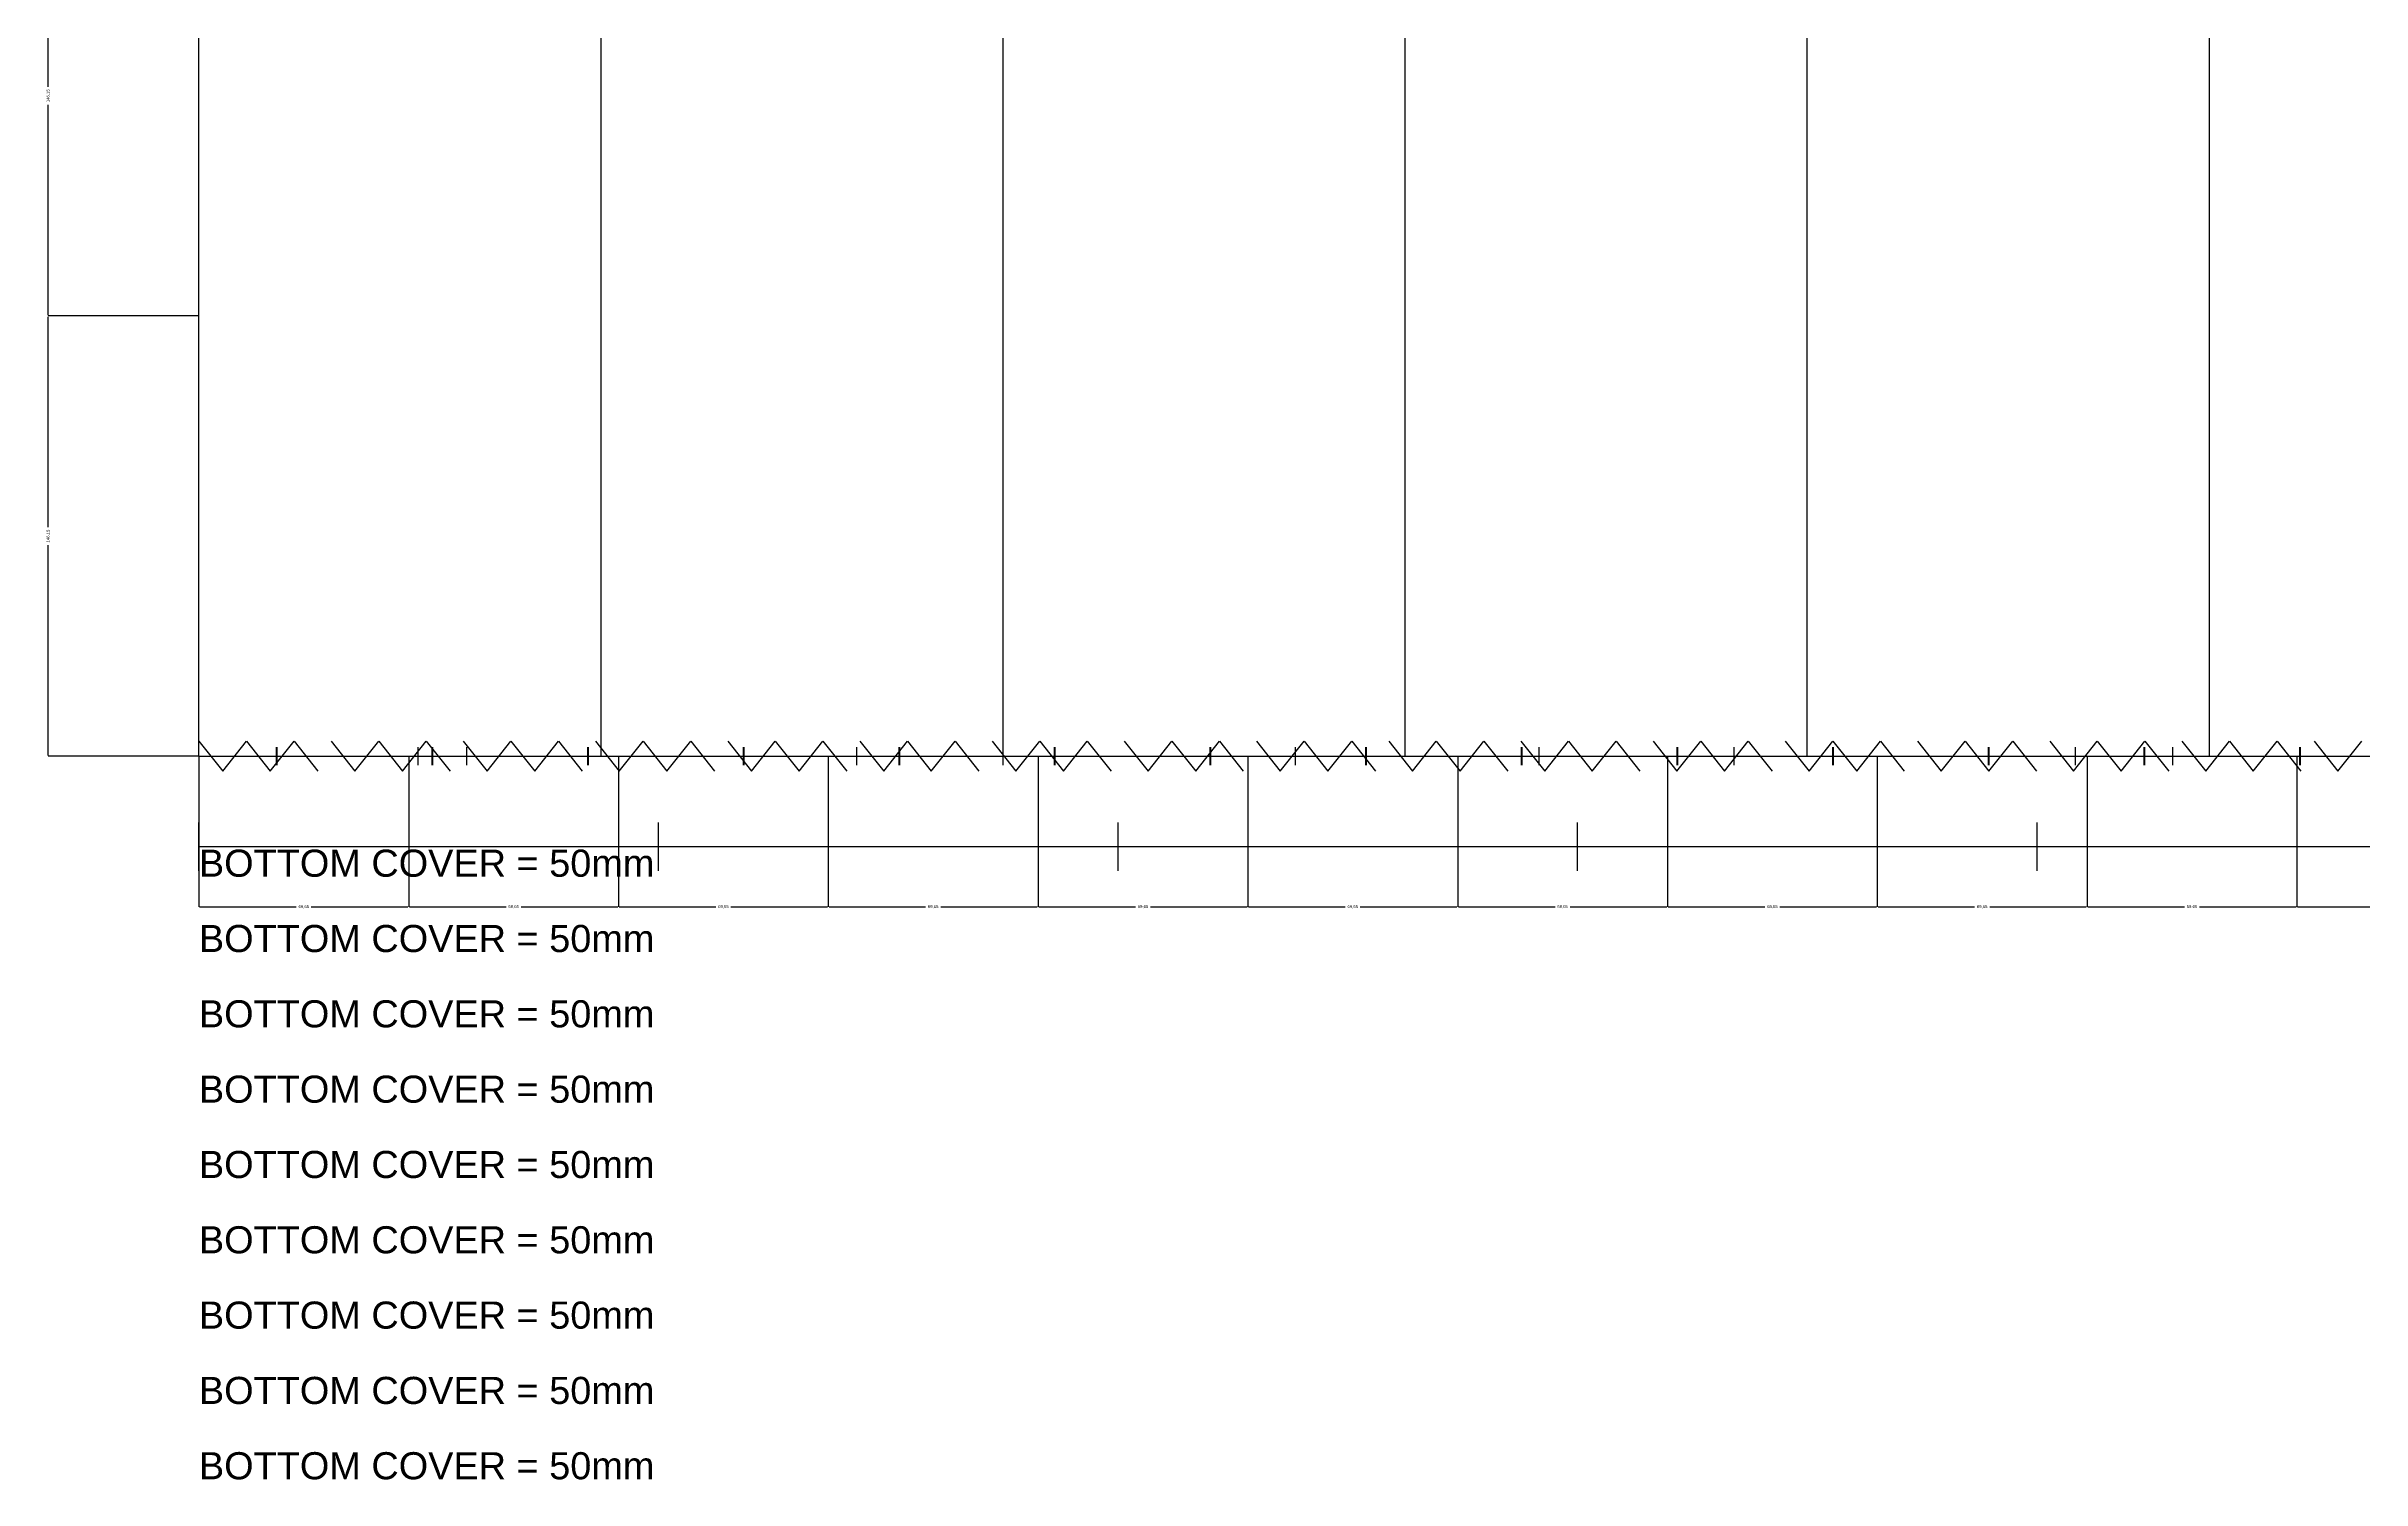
# Model space of a CAD drawing. Header units: inches. Extents: x -5298 to 11252, y 8210 to 22495.
# Drawn here: x 7526 to 8294, y 11273 to 11749 of the extents above; entities that cross this region are included whole.
import ezdxf

# ---------------------------------------------------------------- set-up
doc = ezdxf.new("R2010")
doc.units = ezdxf.units.IN
doc.header["$LTSCALE"] = 55
doc.header["$MEASUREMENT"] = 0
doc.layers.get('Defpoints').update_dxf_attribs({"color": 40})
for name, color, linetype in [('BEAM', 3, 'Continuous'), ('break', 1, 'Continuous'), ('D7', 2, 'Continuous'), ('dim', 2, 'Continuous'), ('IRON', 1, 'Continuous'), ('MABAT', 4, 'Continuous'), ('TXT', 4, 'Continuous')]:
    doc.layers.add(name, color=color, linetype=linetype)
doc.layers.add('W-Conc', color=3, linetype='Continuous', lineweight=40)
doc.styles.get("Standard").update_dxf_attribs({"font": 'arial.ttf'})
doc.dimstyles.get("Standard").update_dxf_attribs({"dimtxt": 2.5, "dimasz": 2.5, "dimexe": 1.25, "dimexo": 0.625, "dimtad": 1, "dimtxsty": 'Standard', "dimcen": 2.5, "dimazin": 3, "dimtfac": 1, "dimtmove": 0, "dimatfit": 3})

# ---------------------------------------------------------------- blocks, each defined once
blk = doc.blocks.new('_CLOSEDFILLED')
at = {"color": 0, "linetype": 'BYBLOCK'}
blk.add_solid([(-1, 0.2), (0, 0), (-1, -0.2)], dxfattribs=at)
blk = doc.blocks.new('*D1')
at = {"color": 2}
for p, q in [((7576.48, 11513.24), (7576.48, 11463.24)), ((7646.12, 11513.24), (7646.12, 11463.24)), ((7576.73, 11463.24), (7608.8, 11463.24)), ((7613.8, 11463.24), (7645.87, 11463.24))]:
    blk.add_line(p, q, dxfattribs=at)
at = {"layer": 'Defpoints'}
for p in [(7576.48, 11513.24), (7646.12, 11513.24), (7576.48, 11463.24)]:
    blk.add_point(p, dxfattribs=at)
at = {"layer": 'dim', "color": 2, "xscale": 0.25, "yscale": 0.25, "rotation": 180}
blk.add_blockref('_CLOSEDFILLED', (7576.48, 11463.24), dxfattribs=at)
at = {"layer": 'dim', "color": 2, "xscale": 0.25, "yscale": 0.25}
blk.add_blockref('_CLOSEDFILLED', (7646.12, 11463.24), dxfattribs=at)
at = {"layer": 'dim', "color": 0, "insert": (7611.3, 11463.24), "char_height": 1, "attachment_point": 5}
blk.add_mtext('69,65', dxfattribs=at)
blk = doc.blocks.new('*D2')
at = {"color": 2}
for p, q in [((7646.12, 11513.24), (7646.12, 11463.24)), ((7715.77, 11513.24), (7715.77, 11463.24)), ((7646.37, 11463.24), (7678.45, 11463.24)), ((7683.45, 11463.24), (7715.52, 11463.24))]:
    blk.add_line(p, q, dxfattribs=at)
at = {"layer": 'Defpoints'}
for p in [(7646.12, 11513.24), (7715.77, 11513.24), (7646.12, 11463.24)]:
    blk.add_point(p, dxfattribs=at)
at = {"layer": 'dim', "color": 2, "xscale": 0.25, "yscale": 0.25, "rotation": 180}
blk.add_blockref('_CLOSEDFILLED', (7646.12, 11463.24), dxfattribs=at)
at = {"layer": 'dim', "color": 2, "xscale": 0.25, "yscale": 0.25}
blk.add_blockref('_CLOSEDFILLED', (7715.77, 11463.24), dxfattribs=at)
at = {"layer": 'dim', "color": 0, "insert": (7680.95, 11463.24), "char_height": 1, "attachment_point": 5}
blk.add_mtext('69,65', dxfattribs=at)
blk = doc.blocks.new('*D3')
at = {"color": 2}
for p, q in [((7715.77, 11513.24), (7715.77, 11463.24)), ((7785.42, 11513.24), (7785.42, 11463.24)), ((7716.02, 11463.24), (7748.1, 11463.24)), ((7753.1, 11463.24), (7785.17, 11463.24))]:
    blk.add_line(p, q, dxfattribs=at)
at = {"layer": 'Defpoints'}
for p in [(7715.77, 11513.24), (7785.42, 11513.24), (7715.77, 11463.24)]:
    blk.add_point(p, dxfattribs=at)
at = {"layer": 'dim', "color": 2, "xscale": 0.25, "yscale": 0.25, "rotation": 180}
blk.add_blockref('_CLOSEDFILLED', (7715.77, 11463.24), dxfattribs=at)
at = {"layer": 'dim', "color": 2, "xscale": 0.25, "yscale": 0.25}
blk.add_blockref('_CLOSEDFILLED', (7785.42, 11463.24), dxfattribs=at)
at = {"layer": 'dim', "color": 0, "insert": (7750.6, 11463.24), "char_height": 1, "attachment_point": 5}
blk.add_mtext('69,65', dxfattribs=at)
blk = doc.blocks.new('*D4')
at = {"color": 2}
for p, q in [((7785.42, 11513.24), (7785.42, 11463.24)), ((7855.07, 11513.24), (7855.07, 11463.24)), ((7785.67, 11463.24), (7817.75, 11463.24)), ((7822.75, 11463.24), (7854.82, 11463.24))]:
    blk.add_line(p, q, dxfattribs=at)
at = {"layer": 'Defpoints'}
for p in [(7785.42, 11513.24), (7855.07, 11513.24), (7785.42, 11463.24)]:
    blk.add_point(p, dxfattribs=at)
at = {"layer": 'dim', "color": 2, "xscale": 0.25, "yscale": 0.25, "rotation": 180}
blk.add_blockref('_CLOSEDFILLED', (7785.42, 11463.24), dxfattribs=at)
at = {"layer": 'dim', "color": 2, "xscale": 0.25, "yscale": 0.25}
blk.add_blockref('_CLOSEDFILLED', (7855.07, 11463.24), dxfattribs=at)
at = {"layer": 'dim', "color": 0, "insert": (7820.25, 11463.24), "char_height": 1, "attachment_point": 5}
blk.add_mtext('69,65', dxfattribs=at)
blk = doc.blocks.new('*D5')
at = {"color": 2}
for p, q in [((7855.07, 11513.24), (7855.07, 11463.24)), ((7924.72, 11513.24), (7924.72, 11463.24)), ((7855.32, 11463.24), (7887.4, 11463.24)), ((7892.4, 11463.24), (7924.47, 11463.24))]:
    blk.add_line(p, q, dxfattribs=at)
at = {"layer": 'Defpoints'}
for p in [(7855.07, 11513.24), (7924.72, 11513.24), (7855.07, 11463.24)]:
    blk.add_point(p, dxfattribs=at)
at = {"layer": 'dim', "color": 2, "xscale": 0.25, "yscale": 0.25, "rotation": 180}
blk.add_blockref('_CLOSEDFILLED', (7855.07, 11463.24), dxfattribs=at)
at = {"layer": 'dim', "color": 2, "xscale": 0.25, "yscale": 0.25}
blk.add_blockref('_CLOSEDFILLED', (7924.72, 11463.24), dxfattribs=at)
at = {"layer": 'dim', "color": 0, "insert": (7889.9, 11463.24), "char_height": 1, "attachment_point": 5}
blk.add_mtext('69,65', dxfattribs=at)
blk = doc.blocks.new('*D6')
at = {"color": 2}
for p, q in [((7924.72, 11513.24), (7924.72, 11463.24)), ((7994.37, 11513.24), (7994.37, 11463.24)), ((7924.97, 11463.24), (7957.04, 11463.24)), ((7962.04, 11463.24), (7994.12, 11463.24))]:
    blk.add_line(p, q, dxfattribs=at)
at = {"layer": 'Defpoints'}
for p in [(7924.72, 11513.24), (7994.37, 11513.24), (7924.72, 11463.24)]:
    blk.add_point(p, dxfattribs=at)
at = {"layer": 'dim', "color": 2, "xscale": 0.25, "yscale": 0.25, "rotation": 180}
blk.add_blockref('_CLOSEDFILLED', (7924.72, 11463.24), dxfattribs=at)
at = {"layer": 'dim', "color": 2, "xscale": 0.25, "yscale": 0.25}
blk.add_blockref('_CLOSEDFILLED', (7994.37, 11463.24), dxfattribs=at)
at = {"layer": 'dim', "color": 0, "insert": (7959.54, 11463.24), "char_height": 1, "attachment_point": 5}
blk.add_mtext('69,65', dxfattribs=at)
blk = doc.blocks.new('*D7')
at = {"color": 2}
for p, q in [((7994.37, 11513.24), (7994.37, 11463.24)), ((8064.02, 11513.24), (8064.02, 11463.24)), ((7994.62, 11463.24), (8026.69, 11463.24)), ((8031.69, 11463.24), (8063.77, 11463.24))]:
    blk.add_line(p, q, dxfattribs=at)
at = {"layer": 'Defpoints'}
for p in [(7994.37, 11513.24), (8064.02, 11513.24), (7994.37, 11463.24)]:
    blk.add_point(p, dxfattribs=at)
at = {"layer": 'dim', "color": 2, "xscale": 0.25, "yscale": 0.25, "rotation": 180}
blk.add_blockref('_CLOSEDFILLED', (7994.37, 11463.24), dxfattribs=at)
at = {"layer": 'dim', "color": 2, "xscale": 0.25, "yscale": 0.25}
blk.add_blockref('_CLOSEDFILLED', (8064.02, 11463.24), dxfattribs=at)
at = {"layer": 'dim', "color": 0, "insert": (8029.19, 11463.24), "char_height": 1, "attachment_point": 5}
blk.add_mtext('69,65', dxfattribs=at)
blk = doc.blocks.new('*D8')
at = {"color": 2}
for p, q in [((8064.02, 11513.24), (8064.02, 11463.24)), ((8133.67, 11513.24), (8133.67, 11463.24)), ((8064.27, 11463.24), (8096.34, 11463.24)), ((8101.34, 11463.24), (8133.42, 11463.24))]:
    blk.add_line(p, q, dxfattribs=at)
at = {"layer": 'Defpoints'}
for p in [(8064.02, 11513.24), (8133.67, 11513.24), (8064.02, 11463.24)]:
    blk.add_point(p, dxfattribs=at)
at = {"layer": 'dim', "color": 2, "xscale": 0.25, "yscale": 0.25, "rotation": 180}
blk.add_blockref('_CLOSEDFILLED', (8064.02, 11463.24), dxfattribs=at)
at = {"layer": 'dim', "color": 2, "xscale": 0.25, "yscale": 0.25}
blk.add_blockref('_CLOSEDFILLED', (8133.67, 11463.24), dxfattribs=at)
at = {"layer": 'dim', "color": 0, "insert": (8098.84, 11463.24), "char_height": 1, "attachment_point": 5}
blk.add_mtext('69,65', dxfattribs=at)
blk = doc.blocks.new('*D9')
at = {"color": 2}
for p, q in [((8133.67, 11513.24), (8133.67, 11463.24)), ((8203.32, 11513.24), (8203.32, 11463.24)), ((8133.92, 11463.24), (8165.99, 11463.24)), ((8170.99, 11463.24), (8203.07, 11463.24))]:
    blk.add_line(p, q, dxfattribs=at)
at = {"layer": 'Defpoints'}
for p in [(8133.67, 11513.24), (8203.32, 11513.24), (8133.67, 11463.24)]:
    blk.add_point(p, dxfattribs=at)
at = {"layer": 'dim', "color": 2, "xscale": 0.25, "yscale": 0.25, "rotation": 180}
blk.add_blockref('_CLOSEDFILLED', (8133.67, 11463.24), dxfattribs=at)
at = {"layer": 'dim', "color": 2, "xscale": 0.25, "yscale": 0.25}
blk.add_blockref('_CLOSEDFILLED', (8203.32, 11463.24), dxfattribs=at)
at = {"layer": 'dim', "color": 0, "insert": (8168.49, 11463.24), "char_height": 1, "attachment_point": 5}
blk.add_mtext('69,65', dxfattribs=at)
blk = doc.blocks.new('*D10')
at = {"color": 2}
for p, q in [((8203.32, 11513.24), (8203.32, 11463.24)), ((8272.96, 11513.24), (8272.96, 11463.24)), ((8203.57, 11463.24), (8235.64, 11463.24)), ((8240.64, 11463.24), (8272.71, 11463.24))]:
    blk.add_line(p, q, dxfattribs=at)
at = {"layer": 'Defpoints'}
for p in [(8203.32, 11513.24), (8272.96, 11513.24), (8203.32, 11463.24)]:
    blk.add_point(p, dxfattribs=at)
at = {"layer": 'dim', "color": 2, "xscale": 0.25, "yscale": 0.25, "rotation": 180}
blk.add_blockref('_CLOSEDFILLED', (8203.32, 11463.24), dxfattribs=at)
at = {"layer": 'dim', "color": 2, "xscale": 0.25, "yscale": 0.25}
blk.add_blockref('_CLOSEDFILLED', (8272.96, 11463.24), dxfattribs=at)
at = {"layer": 'dim', "color": 0, "insert": (8238.14, 11463.24), "char_height": 1, "attachment_point": 5}
blk.add_mtext('69,65', dxfattribs=at)
blk = doc.blocks.new('*D11')
at = {"color": 2}
for p, q in [((8272.96, 11513.24), (8272.96, 11463.24)), ((8342.61, 11513.24), (8342.61, 11463.24)), ((8273.21, 11463.24), (8305.29, 11463.24)), ((8310.29, 11463.24), (8342.36, 11463.24))]:
    blk.add_line(p, q, dxfattribs=at)
at = {"layer": 'Defpoints'}
for p in [(8272.96, 11513.24), (8342.61, 11513.24), (8272.96, 11463.24)]:
    blk.add_point(p, dxfattribs=at)
at = {"layer": 'dim', "color": 2, "xscale": 0.25, "yscale": 0.25, "rotation": 180}
blk.add_blockref('_CLOSEDFILLED', (8272.96, 11463.24), dxfattribs=at)
at = {"layer": 'dim', "color": 2, "xscale": 0.25, "yscale": 0.25}
blk.add_blockref('_CLOSEDFILLED', (8342.61, 11463.24), dxfattribs=at)
at = {"layer": 'dim', "color": 0, "insert": (8307.79, 11463.24), "char_height": 1, "attachment_point": 5}
blk.add_mtext('69,65', dxfattribs=at)
blk = doc.blocks.new('*D93')
at = {"color": 2}
for p, q in [((7576.48, 11659.39), (7526.48, 11659.39)), ((7526.48, 11589.32), (7526.48, 11659.14)), ((7526.48, 11513.49), (7526.48, 11583.32)), ((7576.48, 11513.24), (7526.48, 11513.24))]:
    blk.add_line(p, q, dxfattribs=at)
at = {"layer": 'Defpoints'}
for p in [(7576.48, 11659.39), (7526.48, 11513.24), (7576.48, 11513.24)]:
    blk.add_point(p, dxfattribs=at)
at = {"layer": 'dim', "color": 2, "xscale": 0.25, "yscale": 0.25}
for p, rotation in [((7526.48, 11659.39), 90), ((7526.48, 11513.24), 270)]:
    blk.add_blockref('_CLOSEDFILLED', p, dxfattribs=dict(at, rotation=rotation))
at = {"layer": 'dim', "color": 0, "insert": (7526.48, 11586.32), "char_height": 1, "attachment_point": 5, "rotation": 90}
blk.add_mtext('146,15', dxfattribs=at)
blk = doc.blocks.new('*D94')
at = {"color": 2}
for p, q in [((7576.48, 11805.54), (7526.48, 11805.54)), ((7526.48, 11735.46), (7526.48, 11805.29)), ((7526.48, 11659.64), (7526.48, 11729.46)), ((7576.48, 11659.39), (7526.48, 11659.39))]:
    blk.add_line(p, q, dxfattribs=at)
at = {"layer": 'Defpoints'}
for p in [(7576.48, 11805.54), (7526.48, 11659.39), (7576.48, 11659.39)]:
    blk.add_point(p, dxfattribs=at)
at = {"layer": 'dim', "color": 2, "xscale": 0.25, "yscale": 0.25}
for p, rotation in [((7526.48, 11805.54), 90), ((7526.48, 11659.39), 270)]:
    blk.add_blockref('_CLOSEDFILLED', p, dxfattribs=dict(at, rotation=rotation))
at = {"layer": 'dim', "color": 0, "insert": (7526.48, 11732.46), "char_height": 1, "attachment_point": 5, "rotation": 90}
blk.add_mtext('146,15', dxfattribs=at)

msp = doc.modelspace()

# ---------------------------------------------------------------- linework, layer by layer
at = {"layer": 'BEAM', "color": 5}
for p, q in [((7576.475, 11513.244), (7576.475, 18236.017)), ((7709.969, 11513.244), (7709.969, 18236.017)), ((7843.463, 11513.244), (7843.463, 18236.017)), ((7976.957, 11513.244), (7976.957, 18236.017)), ((8110.451, 11513.244), (8110.451, 18236.017)), ((8243.945, 11513.244), (8243.945, 18236.017)), ((7576.475, 11513.244), (10780.328, 11513.244))]:
    msp.add_line(p, q, dxfattribs=at)
at = {"layer": 'break', "color": 7}
for p, q in [((7576.475, 11518.244), (7584.375, 11508.244)), ((7584.375, 11508.244), (7592.275, 11518.244)), ((7592.275, 11518.244), (7600.175, 11508.244)), ((7600.175, 11508.244), (7608.075, 11518.244)), ((7608.075, 11518.244), (7615.975, 11508.244)), ((7620.364, 11518.244), (7628.263, 11508.244)), ((7628.263, 11508.244), (7636.163, 11518.244)), ((7636.163, 11518.244), (7644.063, 11508.244)), ((7644.063, 11508.244), (7651.963, 11518.244)), ((7651.963, 11518.244), (7659.863, 11508.244)), ((7664.252, 11518.244), (7672.152, 11508.244)), ((7672.152, 11508.244), (7680.052, 11518.244)), ((7680.052, 11518.244), (7687.952, 11508.244)), ((7687.952, 11508.244), (7695.852, 11518.244)), ((7695.852, 11518.244), (7703.752, 11508.244)), ((7708.14, 11518.244), (7716.04, 11508.244)), ((7716.04, 11508.244), (7723.94, 11518.244)), ((7723.94, 11518.244), (7731.84, 11508.244)), ((7731.84, 11508.244), (7739.74, 11518.244)), ((7739.74, 11518.244), (7747.64, 11508.244)), ((7752.029, 11518.244), (7759.929, 11508.244)), ((7759.929, 11508.244), (7767.829, 11518.244)), ((7767.829, 11518.244), (7775.728, 11508.244)), ((7775.728, 11508.244), (7783.628, 11518.244)), ((7783.628, 11518.244), (7791.528, 11508.244)), ((7795.917, 11518.244), (7803.817, 11508.244)), ((7803.817, 11508.244), (7811.717, 11518.244)), ((7811.717, 11518.244), (7819.617, 11508.244)), ((7819.617, 11508.244), (7827.517, 11518.244)), ((7827.517, 11518.244), (7835.417, 11508.244)), ((7839.806, 11518.244), (7847.705, 11508.244)), ((7847.705, 11508.244), (7855.605, 11518.244)), ((7855.605, 11518.244), (7863.505, 11508.244)), ((7863.505, 11508.244), (7871.405, 11518.244)), ((7871.405, 11518.244), (7879.305, 11508.244)), ((7883.694, 11518.244), (7891.594, 11508.244)), ((7891.594, 11508.244), (7899.494, 11518.244)), ((7899.494, 11518.244), (7907.394, 11508.244)), ((7907.394, 11508.244), (7915.294, 11518.244)), ((7915.294, 11518.244), (7923.193, 11508.244)), ((7927.582, 11518.244), (7935.482, 11508.244)), ((7935.482, 11508.244), (7943.382, 11518.244)), ((7943.382, 11518.244), (7951.282, 11508.244)), ((7951.282, 11508.244), (7959.182, 11518.244)), ((7959.182, 11518.244), (7967.082, 11508.244)), ((7971.471, 11518.244), (7979.371, 11508.244)), ((7979.371, 11508.244), (7987.271, 11518.244)), ((7987.271, 11518.244), (7995.17, 11508.244)), ((7995.17, 11508.244), (8003.07, 11518.244)), ((8003.07, 11518.244), (8010.97, 11508.244)), ((8015.359, 11518.244), (8023.259, 11508.244)), ((8023.259, 11508.244), (8031.159, 11518.244)), ((8031.159, 11518.244), (8039.059, 11508.244)), ((8039.059, 11508.244), (8046.959, 11518.244)), ((8046.959, 11518.244), (8054.859, 11508.244)), ((8059.248, 11518.244), (8067.147, 11508.244)), ((8067.147, 11508.244), (8075.047, 11518.244)), ((8075.047, 11518.244), (8082.947, 11508.244)), ((8082.947, 11508.244), (8090.847, 11518.244)), ((8090.847, 11518.244), (8098.747, 11508.244)), ((8103.136, 11518.244), (8111.036, 11508.244)), ((8111.036, 11508.244), (8118.936, 11518.244)), ((8118.936, 11518.244), (8126.836, 11508.244)), ((8126.836, 11508.244), (8134.736, 11518.244)), ((8134.736, 11518.244), (8142.635, 11508.244)), ((8147.024, 11518.244), (8154.924, 11508.244)), ((8154.924, 11508.244), (8162.824, 11518.244)), ((8162.824, 11518.244), (8170.724, 11508.244)), ((8170.724, 11508.244), (8178.624, 11518.244)), ((8178.624, 11518.244), (8186.524, 11508.244)), ((8190.913, 11518.244), (8198.813, 11508.244)), ((8198.813, 11508.244), (8206.713, 11518.244)), ((8206.713, 11518.244), (8214.612, 11508.244)), ((8214.612, 11508.244), (8222.512, 11518.244)), ((8222.512, 11518.244), (8230.412, 11508.244)), ((8234.801, 11518.244), (8242.701, 11508.244)), ((8242.701, 11508.244), (8250.601, 11518.244)), ((8250.601, 11518.244), (8258.501, 11508.244)), ((8258.501, 11508.244), (8266.401, 11518.244)), ((8266.401, 11518.244), (8274.301, 11508.244)), ((8278.69, 11518.244), (8286.589, 11508.244)), ((8286.589, 11508.244), (8294.489, 11518.244))]:
    msp.add_line(p, q, dxfattribs=at)
at = {"layer": 'D7', "color": 4}
for p, q in [((7649.29, 11510.244), (7649.29, 11516.244)), ((7794.92, 11510.244), (7794.92, 11516.244)), ((7940.549, 11510.244), (7940.549, 11516.244)), ((8086.179, 11510.244), (8086.179, 11516.244)), ((8231.809, 11510.244), (8231.809, 11516.244))]:
    msp.add_line(p, q, dxfattribs=at)
at = {"layer": 'IRON', "color": 1}
for p, q in [((7576.475, 11475.244), (7576.475, 11491.244)), ((7729.04, 11475.244), (7729.04, 11491.244)), ((7881.604, 11475.244), (7881.604, 11491.244)), ((8034.168, 11475.244), (8034.168, 11491.244)), ((8186.733, 11475.244), (8186.733, 11491.244)), ((7576.475, 11483.244), (10780.328, 11483.244))]:
    msp.add_line(p, q, dxfattribs=at)
at = {"layer": 'MABAT', "color": 3}
for p, q in [((7665.471, 11510.244), (7665.471, 11516.244)), ((7843.463, 11510.244), (7843.463, 11516.244)), ((8021.455, 11510.244), (8021.455, 11516.244)), ((8199.447, 11510.244), (8199.447, 11516.244))]:
    msp.add_line(p, q, dxfattribs=at)
at = {"layer": 'W-Conc', "color": 2}
for p, q in [((7602.313, 11510.244), (7602.313, 11516.244)), ((7653.988, 11510.244), (7653.988, 11516.244)), ((7705.663, 11510.244), (7705.663, 11516.244)), ((7757.338, 11510.244), (7757.338, 11516.244)), ((7809.013, 11510.244), (7809.013, 11516.244)), ((7860.688, 11510.244), (7860.688, 11516.244)), ((7912.363, 11510.244), (7912.363, 11516.244)), ((7964.038, 11510.244), (7964.038, 11516.244)), ((8015.713, 11510.244), (8015.713, 11516.244)), ((8067.388, 11510.244), (8067.388, 11516.244)), ((8119.063, 11510.244), (8119.063, 11516.244)), ((8170.738, 11510.244), (8170.738, 11516.244)), ((8222.413, 11510.244), (8222.413, 11516.244)), ((8274.088, 11510.244), (8274.088, 11516.244))]:
    msp.add_line(p, q, dxfattribs=at)

# ---------------------------------------------------------------- texts
at = {"layer": 'TXT', "color": 4}
for p in [(7576.475, 11473.244), (7576.475, 11448.244), (7576.475, 11423.244), (7576.475, 11398.244), (7576.475, 11373.244), (7576.475, 11348.244), (7576.475, 11323.244), (7576.475, 11298.244), (7576.475, 11273.244)]:
    msp.add_text('BOTTOM COVER = 50mm', height=9, dxfattribs=at).set_placement(p)

# ---------------------------------------------------------------- dimensions: what is measured, and where the dimension line sits
at = {"layer": 'dim', "color": 2}
for base, p1, p2, picture, middle in [((7526.475, 11659.391), (7576.475, 11659.391), (7576.475, 11805.538), '*D94', (7526.475, 11732.465)), ((7526.475, 11513.244), (7576.475, 11513.244), (7576.475, 11659.391), '*D93', (7526.475, 11586.317))]:
    dim = msp.add_linear_dim(base=base, p1=p1, p2=p2, angle=90, dimstyle='Standard', dxfattribs=at)
    dim.commit()
    dim.dimension.update_dxf_attribs({"geometry": picture, "text_midpoint": middle})
for base, p1, p2, picture, middle in [((7576.475, 11463.244), (7576.475, 11513.244), (7646.124, 11513.244), '*D1', (7611.3, 11463.244)), ((7646.124, 11463.244), (7646.124, 11513.244), (7715.773, 11513.244), '*D2', (7680.949, 11463.244)), ((7715.773, 11463.244), (7715.773, 11513.244), (7785.422, 11513.244), '*D3', (7750.598, 11463.244)), ((7785.422, 11463.244), (7785.422, 11513.244), (7855.071, 11513.244), '*D4', (7820.247, 11463.244)), ((7855.071, 11463.244), (7855.071, 11513.244), (7924.72, 11513.244), '*D5', (7889.896, 11463.244)), ((7924.72, 11463.244), (7924.72, 11513.244), (7994.369, 11513.244), '*D6', (7959.545, 11463.244)), ((7994.369, 11463.244), (7994.369, 11513.244), (8064.018, 11513.244), '*D7', (8029.194, 11463.244)), ((8064.018, 11463.244), (8064.018, 11513.244), (8133.667, 11513.244), '*D8', (8098.843, 11463.244)), ((8133.667, 11463.244), (8133.667, 11513.244), (8203.316, 11513.244), '*D9', (8168.491, 11463.244)), ((8203.316, 11463.244), (8203.316, 11513.244), (8272.965, 11513.244), '*D10', (8238.14, 11463.244)), ((8272.965, 11463.244), (8272.965, 11513.244), (8342.614, 11513.244), '*D11', (8307.789, 11463.244))]:
    dim = msp.add_linear_dim(base=base, p1=p1, p2=p2, dimstyle='Standard', dxfattribs=at)
    dim.commit()
    dim.dimension.update_dxf_attribs({"geometry": picture, "text_midpoint": middle})

doc.saveas('drawing.dxf')
